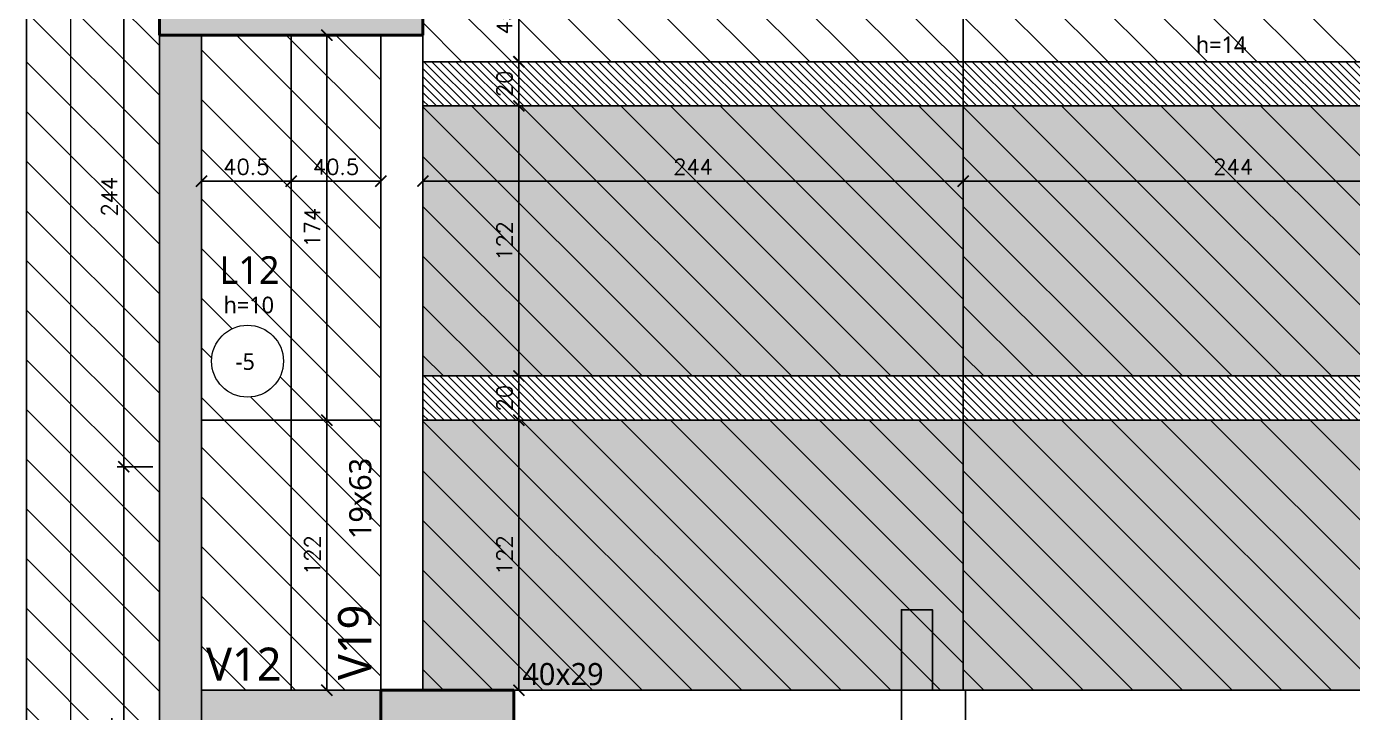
# Model space of a CAD drawing. Extents: x -32107 to -10774, y -8834 to 6017.
# Drawn here: x -30747 to -30148, y -7083 to -6773 of the extents above; entities that cross this region are included whole.
import ezdxf

# ---------------------------------------------------------------- set-up
doc = ezdxf.new("R2010")
doc.units = 0
doc.header["$PDMODE"] = 2
doc.header["$PDSIZE"] = 10
doc.layers.get('0').update_dxf_attribs({"lineweight": 13})
doc.layers.get('Defpoints').update_dxf_attribs({"lineweight": 13})
doc.layers.add('A-DETL', color=7, linetype='Continuous', lineweight=18, true_color=0x00a600)
for name, color, linetype, lineweight in [('A-FLOR', 7, 'Continuous', 18), ('A-FLOR-IDEN', 7, 'Continuous', 9), ('A-GENM', 7, 'Continuous', 18), ('S-BEAM', 7, 'Continuous', 18), ('S-BEAM-IDEN', 7, 'Continuous', 9), ('S-COLS', 7, 'Continuous', 18)]:
    doc.layers.add(name, color=color, linetype=linetype, lineweight=lineweight)
for name, color, linetype in [('Cota', 4, 'Continuous'), ('Faixa Reesc', 8, 'Continuous'), ('Hachura 122x244', 253, 'Continuous'), ('Painéis', 200, 'Continuous'), ('Reaproveitamento', 251, 'Continuous')]:
    doc.layers.add(name, color=color, linetype=linetype)
doc.styles.add('Gadugi', font='gadugi.ttf', dxfattribs={"height": 15})
doc.styles.add('Gadugi_1', font='gadugi.ttf', dxfattribs={"height": 10})
doc.styles.add('Gadugi_3', font='gadugi.ttf', dxfattribs={"height": 7.5})
doc.styles.add('Gadugi_4', font='gadugi.ttf', dxfattribs={"height": 7.5})
doc.styles.add('ROMANS', font='romans.shx')
doc.dimstyles.new('Cota Paínel', dxfattribs={"dimtxt": 7, "dimasz": 5, "dimexe": 3, "dimexo": 3, "dimgap": 3, "dimtad": 1, "dimdec": 1, "dimzin": 12, "dimdsep": 46, "dimtxsty": 'ROMANS', "dimblk": 'ARCHTICK', "dimcen": 0, "dimclrd": 4, "dimclre": 4, "dimclrt": 1, "dimadec": 1, "dimazin": 3, "dimtfac": 1, "dimtdec": 1, "dimtmove": 0, "dimatfit": 3, "dimldrblk": 'OBLIQUE', "dimfxl": 0, "dimtolj": 1, "dimtzin": 12, "dimarcsym": 0})
pattern_1 = [(135, (47.011, -948.851), (-11.22532, -11.22532), [])]

# ---------------------------------------------------------------- blocks, each defined once
blk = doc.blocks.new('PED_TAG_LAJE_R01 - TÍTULO_ESPESSURA_REBAIXO-2413107-PL K 100 - FORMA DO 6º PAVIMENTO')
at = {"layer": 'A-FLOR-IDEN'}
blk.add_circle((-0.046, -0.667), 0.325, dxfattribs=at)
blk = doc.blocks.new('122x244')
at = {"layer": 'Hachura 122x244'}
h = blk.add_hatch(color=256, dxfattribs=at)
h.dxf.hatch_style = 2
h.paths.add_polyline_path([(-30259.5, 9300.7), (-30015.5, 9300.7), (-30015.5, 9422.7), (-30259.5, 9422.7)])
at = {"layer": 'Painéis'}
blk.add_lwpolyline([(-30259.5, 9300.7), (-30015.5, 9300.7), (-30015.5, 9422.7), (-30259.5, 9422.7)], close=True, dxfattribs=at)
blk = doc.blocks.new('_ArchTick')
at = {"color": 0, "linetype": 'ByBlock', "const_width": 0.15}
blk.add_lwpolyline([(-0.5, -0.5), (0.5, 0.5)], dxfattribs=at)
blk = doc.blocks.new('*D60')
at = {"layer": 'A-GENM', "color": 4, "lineweight": -2, "transparency": 16777216}
for p, q in [((-30323.71, -6812.14), (-30323.71, -6846.13)), ((-30079.71, -6812.14), (-30079.71, -6846.13)), ((-30079.71, -6843.13), (-30323.71, -6843.13))]:
    blk.add_line(p, q, dxfattribs=at)
at = {"layer": 'Defpoints', "color": 0, "transparency": 16777216}
for p in [(-30323.71, -6809.14), (-30079.71, -6809.14), (-30323.71, -6843.13)]:
    blk.add_point(p, dxfattribs=at)
at = {"layer": 'A-GENM', "color": 4, "lineweight": -2, "transparency": 16777216, "xscale": 5, "yscale": 5, "zscale": 5, "rotation": 180}
blk.add_blockref('_ArchTick', (-30323.71, -6843.13), dxfattribs=at)
at = {"layer": 'A-GENM', "color": 4, "lineweight": -2, "transparency": 16777216, "xscale": 5, "yscale": 5, "zscale": 5}
blk.add_blockref('_ArchTick', (-30079.71, -6843.13), dxfattribs=at)
at = {"layer": 'A-GENM', "color": 1, "transparency": 16777216, "insert": (-30201.71, -6836.63), "char_height": 7, "attachment_point": 5, "style": 'ROMANS'}
blk.add_mtext('\\A1;244', dxfattribs=at)
blk = doc.blocks.new('_OBLIQUE')
at = {"color": 0, "linetype": 'ByBlock', "lineweight": -2}
for p, q in [((0, 0), (-1, 0)), ((-0.5, -0.5), (0.5, 0.5))]:
    blk.add_line(p, q, dxfattribs=at)
blk = doc.blocks.new('*D61')
at = {"layer": 'A-GENM', "color": 4, "lineweight": -2, "transparency": 16777216}
for p, q in [((-30567.71, -6812.14), (-30567.71, -6846.13)), ((-30323.71, -6812.14), (-30323.71, -6846.13)), ((-30323.71, -6843.13), (-30567.71, -6843.13))]:
    blk.add_line(p, q, dxfattribs=at)
at = {"layer": 'Defpoints', "color": 0, "transparency": 16777216}
for p in [(-30567.71, -6809.14), (-30323.71, -6809.14), (-30567.71, -6843.13)]:
    blk.add_point(p, dxfattribs=at)
at = {"layer": 'A-GENM', "color": 4, "lineweight": -2, "transparency": 16777216, "xscale": 5, "yscale": 5, "zscale": 5, "rotation": 180}
blk.add_blockref('_ArchTick', (-30567.71, -6843.13), dxfattribs=at)
at = {"layer": 'A-GENM', "color": 4, "lineweight": -2, "transparency": 16777216, "xscale": 5, "yscale": 5, "zscale": 5}
blk.add_blockref('_ArchTick', (-30323.71, -6843.13), dxfattribs=at)
at = {"layer": 'A-GENM', "color": 1, "transparency": 16777216, "insert": (-30445.71, -6836.63), "char_height": 7, "attachment_point": 5, "style": 'ROMANS'}
blk.add_mtext('\\A1;244', dxfattribs=at)
blk = doc.blocks.new('*D78')
at = {"layer": 'Cota', "color": 4, "lineweight": -2, "transparency": 16777216}
for p, q in [((-30544.41, -6951.14), (-30521.38, -6951.14)), ((-30524.38, -7073.14), (-30524.38, -6951.14)), ((-30544.41, -7073.14), (-30521.38, -7073.14))]:
    blk.add_line(p, q, dxfattribs=at)
at = {"layer": 'Defpoints', "color": 0, "transparency": 16777216}
for p in [(-30547.41, -6951.14), (-30524.38, -6951.14), (-30547.41, -7073.14)]:
    blk.add_point(p, dxfattribs=at)
at = {"layer": 'Cota', "color": 4, "lineweight": -2, "transparency": 16777216, "xscale": 5, "yscale": 5, "zscale": 5}
for p, rotation in [((-30524.38, -6951.14), 90), ((-30524.38, -7073.14), 270)]:
    blk.add_blockref('_ArchTick', p, dxfattribs=dict(at, rotation=rotation))
at = {"layer": 'Cota', "color": 1, "transparency": 16777216, "insert": (-30530.88, -7012.14), "char_height": 7, "attachment_point": 5, "rotation": 90, "style": 'ROMANS'}
blk.add_mtext('\\A1;122', dxfattribs=at)
blk = doc.blocks.new('*D79')
at = {"layer": 'Cota', "color": 4, "lineweight": -2, "transparency": 16777216}
for p, q in [((-30535.2, -6931.14), (-30521.38, -6931.14)), ((-30524.38, -6951.14), (-30524.38, -6931.14)), ((-30544.41, -6951.14), (-30521.38, -6951.14))]:
    blk.add_line(p, q, dxfattribs=at)
at = {"layer": 'Defpoints', "color": 0, "transparency": 16777216}
for p in [(-30538.2, -6931.14), (-30524.38, -6931.14), (-30547.41, -6951.14)]:
    blk.add_point(p, dxfattribs=at)
at = {"layer": 'Cota', "color": 4, "lineweight": -2, "transparency": 16777216, "xscale": 5, "yscale": 5, "zscale": 5}
for p, rotation in [((-30524.38, -6931.14), 90), ((-30524.38, -6951.14), 270)]:
    blk.add_blockref('_ArchTick', p, dxfattribs=dict(at, rotation=rotation))
at = {"layer": 'Cota', "color": 1, "transparency": 16777216, "insert": (-30530.88, -6941.14), "char_height": 7, "attachment_point": 5, "rotation": 90, "style": 'ROMANS'}
blk.add_mtext('\\A1;20', dxfattribs=at)
blk = doc.blocks.new('*D80')
at = {"layer": 'Cota', "color": 4, "lineweight": -2, "transparency": 16777216}
for p, q in [((-30535.2, -6809.14), (-30521.38, -6809.14)), ((-30524.38, -6931.14), (-30524.38, -6809.14)), ((-30535.2, -6931.14), (-30521.38, -6931.14))]:
    blk.add_line(p, q, dxfattribs=at)
at = {"layer": 'Defpoints', "color": 0, "transparency": 16777216}
for p in [(-30538.2, -6809.14), (-30524.38, -6809.14), (-30538.2, -6931.14)]:
    blk.add_point(p, dxfattribs=at)
at = {"layer": 'Cota', "color": 4, "lineweight": -2, "transparency": 16777216, "xscale": 5, "yscale": 5, "zscale": 5}
for p, rotation in [((-30524.38, -6809.14), 90), ((-30524.38, -6931.14), 270)]:
    blk.add_blockref('_ArchTick', p, dxfattribs=dict(at, rotation=rotation))
at = {"layer": 'Cota', "color": 1, "transparency": 16777216, "insert": (-30530.88, -6870.14), "char_height": 7, "attachment_point": 5, "rotation": 90, "style": 'ROMANS'}
blk.add_mtext('\\A1;122', dxfattribs=at)
blk = doc.blocks.new('*D81')
at = {"layer": 'Cota', "color": 4, "lineweight": -2, "transparency": 16777216}
for p, q in [((-30535.2, -6789.14), (-30521.38, -6789.14)), ((-30524.38, -6809.14), (-30524.38, -6789.14)), ((-30535.2, -6809.14), (-30521.38, -6809.14))]:
    blk.add_line(p, q, dxfattribs=at)
at = {"layer": 'Defpoints', "color": 0, "transparency": 16777216}
for p in [(-30538.2, -6789.14), (-30524.38, -6789.14), (-30538.2, -6809.14)]:
    blk.add_point(p, dxfattribs=at)
at = {"layer": 'Cota', "color": 4, "lineweight": -2, "transparency": 16777216, "xscale": 5, "yscale": 5, "zscale": 5}
for p, rotation in [((-30524.38, -6789.14), 90), ((-30524.38, -6809.14), 270)]:
    blk.add_blockref('_ArchTick', p, dxfattribs=dict(at, rotation=rotation))
at = {"layer": 'Cota', "color": 1, "transparency": 16777216, "insert": (-30530.88, -6799.14), "char_height": 7, "attachment_point": 5, "rotation": 90, "style": 'ROMANS'}
blk.add_mtext('\\A1;20', dxfattribs=at)
blk = doc.blocks.new('*D82')
at = {"layer": 'Cota', "color": 4, "lineweight": -2, "transparency": 16777216}
for p, q in [((-30535.2, -6743.64), (-30521.38, -6743.64)), ((-30524.38, -6789.14), (-30524.38, -6743.64)), ((-30535.2, -6789.14), (-30521.38, -6789.14))]:
    blk.add_line(p, q, dxfattribs=at)
at = {"layer": 'Defpoints', "color": 0, "transparency": 16777216}
for p in [(-30538.2, -6743.64), (-30524.38, -6743.64), (-30538.2, -6789.14)]:
    blk.add_point(p, dxfattribs=at)
at = {"layer": 'Cota', "color": 4, "lineweight": -2, "transparency": 16777216, "xscale": 5, "yscale": 5, "zscale": 5}
for p, rotation in [((-30524.38, -6743.64), 90), ((-30524.38, -6789.14), 270)]:
    blk.add_blockref('_ArchTick', p, dxfattribs=dict(at, rotation=rotation))
at = {"layer": 'Cota', "color": 1, "transparency": 16777216, "insert": (-30530.88, -6766.39), "char_height": 7, "attachment_point": 5, "rotation": 90, "style": 'ROMANS'}
blk.add_mtext('\\A1;45.5', dxfattribs=at)
blk = doc.blocks.new('*D111')
at = {"layer": 'Cota', "color": 4, "lineweight": -2, "transparency": 16777216}
for p, q in [((-30624.21, -6951.14), (-30608.12, -6951.14)), ((-30611.12, -7073.14), (-30611.12, -6951.14)), ((-30624.21, -7073.14), (-30608.12, -7073.14))]:
    blk.add_line(p, q, dxfattribs=at)
at = {"layer": 'Defpoints', "color": 0, "transparency": 16777216}
for p in [(-30627.21, -6951.14), (-30611.12, -6951.14), (-30627.21, -7073.14)]:
    blk.add_point(p, dxfattribs=at)
at = {"layer": 'Cota', "color": 4, "lineweight": -2, "transparency": 16777216, "xscale": 5, "yscale": 5, "zscale": 5}
for p, rotation in [((-30611.12, -6951.14), 90), ((-30611.12, -7073.14), 270)]:
    blk.add_blockref('_ArchTick', p, dxfattribs=dict(at, rotation=rotation))
at = {"layer": 'Cota', "color": 1, "transparency": 16777216, "insert": (-30617.62, -7012.14), "char_height": 7, "attachment_point": 5, "rotation": 90, "style": 'ROMANS'}
blk.add_mtext('\\A1;122', dxfattribs=at)
blk = doc.blocks.new('*D112')
at = {"layer": 'Cota', "color": 4, "lineweight": -2, "transparency": 16777216}
for p, q in [((-30624.21, -6777.14), (-30608.12, -6777.14)), ((-30611.12, -6951.14), (-30611.12, -6777.14)), ((-30624.21, -6951.14), (-30608.12, -6951.14))]:
    blk.add_line(p, q, dxfattribs=at)
at = {"layer": 'Defpoints', "color": 0, "transparency": 16777216}
for p in [(-30627.21, -6777.14), (-30611.12, -6777.14), (-30627.21, -6951.14)]:
    blk.add_point(p, dxfattribs=at)
at = {"layer": 'Cota', "color": 4, "lineweight": -2, "transparency": 16777216, "xscale": 5, "yscale": 5, "zscale": 5}
for p, rotation in [((-30611.12, -6777.14), 90), ((-30611.12, -6951.14), 270)]:
    blk.add_blockref('_ArchTick', p, dxfattribs=dict(at, rotation=rotation))
at = {"layer": 'Cota', "color": 1, "transparency": 16777216, "insert": (-30617.62, -6864.14), "char_height": 7, "attachment_point": 5, "rotation": 90, "style": 'ROMANS'}
blk.add_mtext('\\A1;174', dxfattribs=at)
blk = doc.blocks.new('*D113')
at = {"layer": 'Cota', "color": 4, "lineweight": -2, "transparency": 16777216}
for p, q in [((-30667.71, -6806.64), (-30667.71, -6846.13)), ((-30627.21, -6806.64), (-30627.21, -6846.13)), ((-30667.71, -6843.13), (-30627.21, -6843.13))]:
    blk.add_line(p, q, dxfattribs=at)
at = {"layer": 'Defpoints', "color": 0, "transparency": 16777216}
for p in [(-30667.71, -6803.64), (-30627.21, -6803.64), (-30627.21, -6843.13)]:
    blk.add_point(p, dxfattribs=at)
at = {"layer": 'Cota', "color": 4, "lineweight": -2, "transparency": 16777216, "xscale": 5, "yscale": 5, "zscale": 5, "rotation": 180}
blk.add_blockref('_ArchTick', (-30667.71, -6843.13), dxfattribs=at)
at = {"layer": 'Cota', "color": 4, "lineweight": -2, "transparency": 16777216, "xscale": 5, "yscale": 5, "zscale": 5}
blk.add_blockref('_ArchTick', (-30627.21, -6843.13), dxfattribs=at)
at = {"layer": 'Cota', "color": 1, "transparency": 16777216, "insert": (-30647.46, -6836.63), "char_height": 7, "attachment_point": 5, "style": 'ROMANS'}
blk.add_mtext('\\A1;40.5', dxfattribs=at)
blk = doc.blocks.new('*D114')
at = {"layer": 'Cota', "color": 4, "lineweight": -2, "transparency": 16777216}
for p, q in [((-30627.21, -6806.64), (-30627.21, -6846.13)), ((-30586.71, -6820.19), (-30586.71, -6846.13)), ((-30627.21, -6843.13), (-30586.71, -6843.13))]:
    blk.add_line(p, q, dxfattribs=at)
at = {"layer": 'Defpoints', "color": 0, "transparency": 16777216}
for p in [(-30627.21, -6803.64), (-30586.71, -6817.19), (-30586.71, -6843.13)]:
    blk.add_point(p, dxfattribs=at)
at = {"layer": 'Cota', "color": 4, "lineweight": -2, "transparency": 16777216, "xscale": 5, "yscale": 5, "zscale": 5, "rotation": 180}
blk.add_blockref('_ArchTick', (-30627.21, -6843.13), dxfattribs=at)
at = {"layer": 'Cota', "color": 4, "lineweight": -2, "transparency": 16777216, "xscale": 5, "yscale": 5, "zscale": 5}
blk.add_blockref('_ArchTick', (-30586.71, -6843.13), dxfattribs=at)
at = {"layer": 'Cota', "color": 1, "transparency": 16777216, "insert": (-30606.96, -6836.63), "char_height": 7, "attachment_point": 5, "style": 'ROMANS'}
blk.add_mtext('\\A1;40.5', dxfattribs=at)
blk = doc.blocks.new('*D165')
at = {"layer": 'Cota', "color": 4, "lineweight": -2, "transparency": 16777216}
for p, q in [((-30689.75, -6972.14), (-30705.84, -6972.14)), ((-30702.84, -7216.14), (-30702.84, -6972.14)), ((-30689.75, -7216.14), (-30705.84, -7216.14))]:
    blk.add_line(p, q, dxfattribs=at)
at = {"layer": 'Defpoints', "color": 0, "transparency": 16777216}
for p in [(-30702.84, -6972.14), (-30686.75, -6972.14), (-30686.75, -7216.14)]:
    blk.add_point(p, dxfattribs=at)
at = {"layer": 'Cota', "color": 4, "lineweight": -2, "transparency": 16777216, "xscale": 5, "yscale": 5, "zscale": 5}
for p, rotation in [((-30702.84, -6972.14), 90), ((-30702.84, -7216.14), 270)]:
    blk.add_blockref('_ArchTick', p, dxfattribs=dict(at, rotation=rotation))
at = {"layer": 'Cota', "color": 1, "transparency": 16777216, "insert": (-30709.34, -7094.14), "char_height": 7, "attachment_point": 5, "rotation": 90, "style": 'ROMANS'}
blk.add_mtext('\\A1;244', dxfattribs=at)
blk = doc.blocks.new('*D166')
at = {"layer": 'Cota', "color": 4, "lineweight": -2, "transparency": 16777216}
for p, q in [((-30689.75, -6728.14), (-30705.84, -6728.14)), ((-30702.84, -6972.14), (-30702.84, -6728.14)), ((-30689.75, -6972.14), (-30705.84, -6972.14))]:
    blk.add_line(p, q, dxfattribs=at)
at = {"layer": 'Defpoints', "color": 0, "transparency": 16777216}
for p in [(-30702.84, -6728.14), (-30686.75, -6728.14), (-30686.75, -6972.14)]:
    blk.add_point(p, dxfattribs=at)
at = {"layer": 'Cota', "color": 4, "lineweight": -2, "transparency": 16777216, "xscale": 5, "yscale": 5, "zscale": 5}
for p, rotation in [((-30702.84, -6728.14), 90), ((-30702.84, -6972.14), 270)]:
    blk.add_blockref('_ArchTick', p, dxfattribs=dict(at, rotation=rotation))
at = {"layer": 'Cota', "color": 1, "transparency": 16777216, "insert": (-30709.34, -6850.14), "char_height": 7, "attachment_point": 5, "rotation": 90, "style": 'ROMANS'}
blk.add_mtext('\\A1;244', dxfattribs=at)

msp = doc.modelspace()

# ---------------------------------------------------------------- hatches: boundary and pattern name
at = {"layer": 'Faixa Reesc'}
h = msp.add_hatch(dxfattribs=at)
h.set_pattern_fill('ANSI31', color=256, scale=0.8, angle=90)
h.set_pattern_definition([(135, (181.8505, -10482.5464), (-1.79605122, -1.79605122), [])])
h.paths.add_polyline_path([(-30323.71, -6789.14), (-30567.71, -6789.14), (-30567.71, -6809.14), (-30323.71, -6809.14)])
h = msp.add_hatch(dxfattribs=at)
h.set_pattern_fill('ANSI31', color=256, scale=0.8, angle=90)
h.set_pattern_definition([(135, (425.8505, -10482.5464), (-1.79605122, -1.79605122), [])])
h.paths.add_polyline_path([(-30079.71, -6789.14), (-30323.71, -6789.14), (-30323.71, -6809.14), (-30079.71, -6809.14)])
h = msp.add_hatch(dxfattribs=at)
h.set_pattern_fill('ANSI31', color=256, scale=0.8, angle=90)
h.set_pattern_definition([(135, (181.8505, -10624.5464), (-1.79605122, -1.79605122), [])])
h.paths.add_polyline_path([(-30323.71, -6931.14), (-30567.71, -6931.14), (-30567.71, -6951.14), (-30323.71, -6951.14)])
h = msp.add_hatch(dxfattribs=at)
h.set_pattern_fill('ANSI31', color=256, scale=0.8, angle=90)
h.set_pattern_definition([(135, (425.8505, -10624.5464), (-1.79605122, -1.79605122), [])])
h.paths.add_polyline_path([(-30079.71, -6931.14), (-30323.71, -6931.14), (-30323.71, -6951.14), (-30079.71, -6951.14)])
at = {"layer": 'Reaproveitamento'}
h = msp.add_hatch(dxfattribs=at)
h.set_pattern_fill('ANSI31', color=256, scale=5, angle=90)
h.set_pattern_definition([(135, (-1157.109, -10583.046), (-11.22532, -11.22532), [])])
h.paths.add_polyline_path([(-30746.75, -6617.14), (-30730.71, -6617.14), (-30730.71, -6602.14), (-30686.75, -6602.14), (-30686.75, -7527.14), (-30746.75, -7527.14)])
h = msp.add_hatch(dxfattribs=at)
h.set_pattern_fill('ANSI31', color=256, scale=5, angle=90)
h.set_pattern_definition(pattern_1)
h.paths.add_polyline_path([(-30323.71, -6743.64), (-30567.71, -6743.64), (-30567.71, -6758.14), (-30567.71, -6789.14), (-30323.71, -6789.14)])
h.paths.add_polyline_path([(-30079.71, -6743.64), (-30323.71, -6743.64), (-30323.71, -6789.14), (-30079.71, -6789.14)])
h.paths.add_polyline_path([(-29835.71, -6743.64), (-30079.71, -6743.64), (-30079.71, -6789.14), (-29835.71, -6789.14)])
h.paths.add_polyline_path([(-29800.71, -6743.64), (-29835.71, -6743.64), (-29835.71, -6789.14), (-29835.71, -6931.14), (-29800.71, -6931.14)])
h.paths.add_polyline_path([(-29800.71, -6621.64), (-29800.71, -6601.64), (-29823.21, -6601.64), (-29823.21, -6621.64), (-29835.71, -6621.64), (-29835.71, -6743.64), (-29800.71, -6743.64)])
h.paths.add_polyline_path([(-29556.71, -6743.64), (-29800.71, -6743.64), (-29800.71, -6789.14), (-29556.71, -6789.14)])
h.paths.add_polyline_path([(-29800.71, -6931.14), (-29835.71, -6931.14), (-29835.71, -7073.14), (-29800.71, -7073.14)])
h.paths.add_polyline_path([(-30220.95, -6779.55), (-30196.67, -6779.55), (-30196.67, -6749.55), (-30220.95, -6749.55)], flags=24)
h.paths.add_polyline_path([(-30221.34, -6789.79), (-30192.66, -6789.79), (-30192.66, -6771.8), (-30221.34, -6771.8)], flags=9)
h = msp.add_hatch(dxfattribs=at)
h.set_pattern_fill('ANSI31', color=256, scale=5, angle=90)
h.set_pattern_definition(pattern_1)
h.paths.add_polyline_path([(-30627.21, -6777.14), (-30667.71, -6777.14), (-30667.71, -6951.14), (-30627.21, -6951.14)])
h.paths.add_polyline_path([(-30630.67, -6924.5, -1), (-30663.17, -6924.5, -1)], flags=16)
h.paths.add_polyline_path([(-30586.71, -6777.14), (-30627.21, -6777.14), (-30627.21, -6951.14), (-30586.71, -6951.14)])
h.paths.add_polyline_path([(-30586.71, -6951.14), (-30627.21, -6951.14), (-30627.21, -7073.14), (-30586.71, -7073.14)])
h.paths.add_polyline_path([(-30627.21, -6951.14), (-30667.71, -6951.14), (-30667.71, -7073.14), (-30627.21, -7073.14)])
h.paths.add_polyline_path([(-30659.87, -6841.88), (-30635.04, -6841.88), (-30635.04, -6831.38), (-30659.87, -6831.38)], flags=24)
h.paths.add_polyline_path([(-30654.97, -6932.95), (-30641.16, -6932.95), (-30641.16, -6914.96), (-30654.97, -6914.96)], flags=8)
h.paths.add_polyline_path([(-30664.39, -6897.14), (-30630.49, -6897.14), (-30630.49, -6867.15), (-30664.39, -6867.15)], flags=24)
h.paths.add_polyline_path([(-30660.5, -6907.39), (-30631.81, -6907.39), (-30631.81, -6889.39), (-30660.5, -6889.39)], flags=24)
h.paths.add_polyline_path([(-30612.37, -6874.56), (-30612.37, -6853.72), (-30622.87, -6853.72), (-30622.87, -6874.56)], flags=24)
h.paths.add_polyline_path([(-30619.37, -6841.88), (-30594.54, -6841.88), (-30594.54, -6831.38), (-30619.37, -6831.38)], flags=24)
h.paths.add_polyline_path([(-30612.37, -7022.39), (-30612.37, -7001.89), (-30622.87, -7001.89), (-30622.87, -7022.39)], flags=24)
h.paths.add_polyline_path([(-30581.93, -7072.5), (-30581.93, -7028.6), (-30617.92, -7028.6), (-30617.92, -7072.5)], flags=9)
h.paths.add_polyline_path([(-30584.94, -7008.95), (-30584.94, -6966.6), (-30608.94, -6966.6), (-30608.94, -7008.95)], flags=9)
h.paths.add_polyline_path([(-30669.58, -7077.99), (-30625.68, -7077.99), (-30625.68, -7042), (-30669.58, -7042)], flags=9)
h = msp.add_hatch(dxfattribs=at)
h.set_pattern_fill('ANSI31', color=256, scale=5, angle=90)
h.set_pattern_definition([(135, (-518.991, -10523.737), (-11.22532, -11.22532), [])])
h.paths.add_polyline_path([(-30323.71, -6931.14), (-30567.71, -6931.14), (-30567.71, -6809.14), (-30323.71, -6809.14)])
h = msp.add_hatch(dxfattribs=at)
h.set_pattern_fill('ANSI31', color=256, scale=5, angle=90)
h.set_pattern_definition([(135, (-274.991, -10523.737), (-11.22532, -11.22532), [])])
h.paths.add_polyline_path([(-30079.71, -6931.14), (-30323.71, -6931.14), (-30323.71, -6809.14), (-30079.71, -6809.14)])
h = msp.add_hatch(dxfattribs=at)
h.set_pattern_fill('ANSI31', color=256, scale=5, angle=90)
h.set_pattern_definition([(135, (-518.991, -10665.737), (-11.22532, -11.22532), [])])
h.paths.add_polyline_path([(-30323.71, -7073.14), (-30567.71, -7073.14), (-30567.71, -6951.14), (-30323.71, -6951.14)])
h = msp.add_hatch(dxfattribs=at)
h.set_pattern_fill('ANSI31', color=256, scale=5, angle=90)
h.set_pattern_definition([(135, (-274.991, -10665.737), (-11.22532, -11.22532), [])])
h.paths.add_polyline_path([(-30079.71, -7073.14), (-30323.71, -7073.14), (-30323.71, -6951.14), (-30079.71, -6951.14)])
at = {"layer": 'S-BEAM', "true_color": 0xccffcc}
msp.add_hatch(color=254, dxfattribs=at).paths.add_polyline_path([(-30667.71, -7467.14), (-30667.71, -6777.14), (-30686.71, -6777.14), (-30686.71, -7467.14)], flags=0)
at = {"layer": 'S-BEAM', "true_color": 0xd9d9d9}
msp.add_hatch(color=254, dxfattribs=at).paths.add_polyline_path([(-30611.52, -7092.14), (-30586.71, -7092.14), (-30586.71, -7073.14), (-30667.71, -7073.14), (-30667.71, -7092.14)], flags=0)
at = {"layer": 'S-COLS', "true_color": 0x808080}
for points in [[(-30686.71, -6777.14), (-30567.71, -6777.14), (-30567.71, -6758.14), (-30686.71, -6758.14)], [(-30526.71, -7113.14), (-30526.71, -7073.14), (-30586.71, -7073.14), (-30586.71, -7113.14)]]:
    msp.add_hatch(color=8, dxfattribs=at).paths.add_polyline_path(points, flags=0)

# ---------------------------------------------------------------- linework, layer by layer
at = {"layer": 'A-DETL'}
msp.add_line((-30686.71, -7467.14), (-30686.71, -6602.14), dxfattribs=at)
at = {"layer": 'A-FLOR'}
msp.add_line((-30726.71, -7507.14), (-30726.71, -6602.14), dxfattribs=at)
at = {"layer": 'Cota'}
msp.add_lwpolyline([(-30346.62, -7144.61), (-30336.62, -7144.61), (-30336.62, -7113.14), (-30322.62, -7113.14), (-30322.62, -7073.14), (-30337.62, -7073.14), (-30337.62, -7036.75), (-30351.62, -7036.75), (-30351.62, -7113.14), (-30346.62, -7113.14), (-30346.62, -7144.61)], dxfattribs=at)
at = {"layer": 'Painéis'}
for p, q in [((-30746.75, -7527.14), (-30746.75, -6617.14)), ((-30586.71, -7073.14), (-30586.71, -6777.14))]:
    msp.add_line(p, q, dxfattribs=at)
msp.add_lwpolyline([(-30730.71, -6617.14), (-30730.71, -6602.14), (-30686.75, -6602.14), (-30686.75, -7527.14), (-30746.75, -7527.14), (-30746.75, -6617.14), (-30730.71, -6617.14)], dxfattribs=at)
for points in [[(-30567.71, -6789.14), (-30323.71, -6789.14), (-30323.71, -6743.64), (-30567.71, -6743.64)], [(-30323.71, -6789.14), (-30079.71, -6789.14), (-30079.71, -6743.64), (-30323.71, -6743.64)], [(-30627.21, -6951.14), (-30667.71, -6951.14), (-30667.71, -6777.14), (-30627.21, -6777.14)], [(-30627.21, -6951.14), (-30586.71, -6951.14), (-30586.71, -6777.14), (-30627.21, -6777.14)], [(-30567.71, -6809.14), (-30323.71, -6809.14), (-30323.71, -6789.14), (-30567.71, -6789.14)], [(-30323.71, -6809.14), (-30079.71, -6809.14), (-30079.71, -6789.14), (-30323.71, -6789.14)], [(-30567.71, -6951.14), (-30323.71, -6951.14), (-30323.71, -6931.14), (-30567.71, -6931.14)], [(-30323.71, -6951.14), (-30079.71, -6951.14), (-30079.71, -6931.14), (-30323.71, -6931.14)], [(-30627.21, -7073.14), (-30667.71, -7073.14), (-30667.71, -6951.14), (-30627.21, -6951.14)], [(-30627.21, -6951.14), (-30586.71, -6951.14), (-30586.71, -7073.14), (-30627.21, -7073.14)]]:
    msp.add_lwpolyline(points, close=True, dxfattribs=at)
at = {"layer": 'S-BEAM', "lineweight": 25}
for p, q in [((-30686.71, -7467.14), (-30686.71, -6777.14)), ((-30667.71, -7448.14), (-30667.71, -6777.14)), ((-30567.71, -7073.14), (-30567.71, -6777.14)), ((-30667.71, -7073.14), (-30586.71, -7073.14)), ((-30526.71, -7073.14), (-29784.71, -7073.14))]:
    msp.add_line(p, q, dxfattribs=at)
at = {"layer": 'S-COLS', "lineweight": 50}
for p, q in [((-30686.71, -6777.14), (-30686.71, -6758.14)), ((-30567.71, -6758.14), (-30567.71, -6777.14)), ((-30567.71, -6777.14), (-30686.71, -6777.14)), ((-30586.71, -7113.14), (-30586.71, -7073.14)), ((-30586.71, -7073.14), (-30526.71, -7073.14)), ((-30526.71, -7073.14), (-30526.71, -7113.14))]:
    msp.add_line(p, q, dxfattribs=at)

# ---------------------------------------------------------------- block references
at = {"layer": 'A-FLOR-IDEN', "xscale": 49.99999999999998, "yscale": 49.99999999999998, "zscale": 49.99999999999998}
msp.add_blockref('PED_TAG_LAJE_R01 - TÍTULO_ESPESSURA_REBAIXO-2413107-PL K 100 - FORMA DO 6º PAVIMENTO', (-30644.63, -6891.13), dxfattribs=at)
at = {"layer": 'Reaproveitamento', "xscale": -1}
for p in [(-60583.2, -16231.84), (-60339.2, -16231.84), (-60583.2, -16373.84), (-60339.2, -16373.84)]:
    msp.add_blockref('122x244', p, dxfattribs=at)

# ---------------------------------------------------------------- texts
at = {"layer": 'A-FLOR-IDEN', "attachment_point": 1}
for s, insert, char_height, width, style in [('h=14', (-30218.6, -6777.73), 7.5, 29.6624, 'Gadugi_3'), ('L12', (-30659.63, -6877.04), 12.5, 33.27, 'Gadugi_4'), ('h=10', (-30657.75, -6895.33), 7.5, 29.6624, 'Gadugi_3'), ('-5', (-30652.34, -6920.89), 7.5, 12.0253, 'Gadugi_3')]:
    msp.add_mtext(s, dxfattribs=dict(at, insert=insert, char_height=char_height, width=width, style=style))
at = {"layer": 'S-BEAM-IDEN', "attachment_point": 1, "rotation": 90}
for s, insert, char_height, width, style in [('19x63', (-30601.03, -7004.86), 10, 44.8945, 'Gadugi_1'), ('V19', (-30606.06, -7068.56), 15, 44.0928, 'Gadugi')]:
    msp.add_mtext(s, dxfattribs=dict(at, insert=insert, char_height=char_height, width=width, style=style))
at = {"layer": 'S-BEAM-IDEN', "attachment_point": 1}
for s, insert, char_height, width, style in [('V12', (-30665.65, -7053.87), 15, 44.0928, 'Gadugi'), ('40x29', (-30522.79, -7060.85), 10, 44.8945, 'Gadugi_1')]:
    msp.add_mtext(s, dxfattribs=dict(at, insert=insert, char_height=char_height, width=width, style=style))

# ---------------------------------------------------------------- dimensions: what is measured, and where the dimension line sits
at = {"layer": 'A-GENM'}
for base, p1, p2, picture, middle in [((-30567.71, -6843.13), (-30323.71, -6809.14), (-30567.71, -6809.14), '*D61', (-30445.71, -6836.63)), ((-30323.71, -6843.13), (-30079.71, -6809.14), (-30323.71, -6809.14), '*D60', (-30201.71, -6836.63))]:
    dim = msp.add_linear_dim(base=base, p1=p1, p2=p2, angle=180, dimstyle='Cota Paínel', override={"dimarcsym": 2}, dxfattribs=at)
    dim.commit()
    dim.dimension.update_dxf_attribs({"geometry": picture, "text_midpoint": middle})
at = {"layer": 'Cota'}
for base, p1, p2, override, picture, middle in [((-30702.84, -6728.14), (-30686.75, -6972.14), (-30686.75, -6728.14), {"dimtmove": 1}, '*D166', (-30709.34, -6850.14)), ((-30524.38, -6743.64), (-30538.2, -6789.14), (-30538.2, -6743.64), {"dimtmove": 1, "dimarcsym": 2}, '*D82', (-30530.88, -6766.39)), ((-30611.12, -6777.14), (-30627.21, -6951.14), (-30627.21, -6777.14), {"dimtmove": 1, "dimarcsym": 2}, '*D112', (-30617.62, -6864.14)), ((-30524.38, -6789.14), (-30538.2, -6809.14), (-30538.2, -6789.14), {"dimtmove": 1, "dimarcsym": 2}, '*D81', (-30530.88, -6799.14)), ((-30524.38, -6809.14), (-30538.2, -6931.14), (-30538.2, -6809.14), {"dimtmove": 1, "dimarcsym": 2}, '*D80', (-30530.88, -6870.14)), ((-30524.38, -6931.14), (-30547.41, -6951.14), (-30538.2, -6931.14), {"dimtmove": 1, "dimarcsym": 2}, '*D79', (-30530.88, -6941.14)), ((-30611.12, -6951.14), (-30627.21, -7073.14), (-30627.21, -6951.14), {"dimarcsym": 2}, '*D111', (-30617.62, -7012.14)), ((-30524.38, -6951.14), (-30547.41, -7073.14), (-30547.41, -6951.14), {"dimarcsym": 2}, '*D78', (-30530.88, -7012.14)), ((-30702.84, -6972.14), (-30686.75, -7216.14), (-30686.75, -6972.14), {"dimtmove": 1}, '*D165', (-30709.34, -7094.14))]:
    dim = msp.add_linear_dim(base=base, p1=p1, p2=p2, angle=90, dimstyle='Cota Paínel', override=override, dxfattribs=at)
    dim.commit()
    dim.dimension.update_dxf_attribs({"geometry": picture, "text_midpoint": middle})
for base, p1, p2, override, picture, middle in [((-30627.21, -6843.13), (-30667.71, -6803.64), (-30627.21, -6803.64), {"dimarcsym": 2}, '*D113', (-30647.46, -6836.63)), ((-30586.71, -6843.13), (-30627.21, -6803.64), (-30586.71, -6817.19), {"dimtmove": 1, "dimarcsym": 2}, '*D114', (-30606.96, -6836.63))]:
    dim = msp.add_linear_dim(base=base, p1=p1, p2=p2, dimstyle='Cota Paínel', override=override, dxfattribs=at)
    dim.commit()
    dim.dimension.update_dxf_attribs({"geometry": picture, "text_midpoint": middle})

doc.saveas('drawing.dxf')
